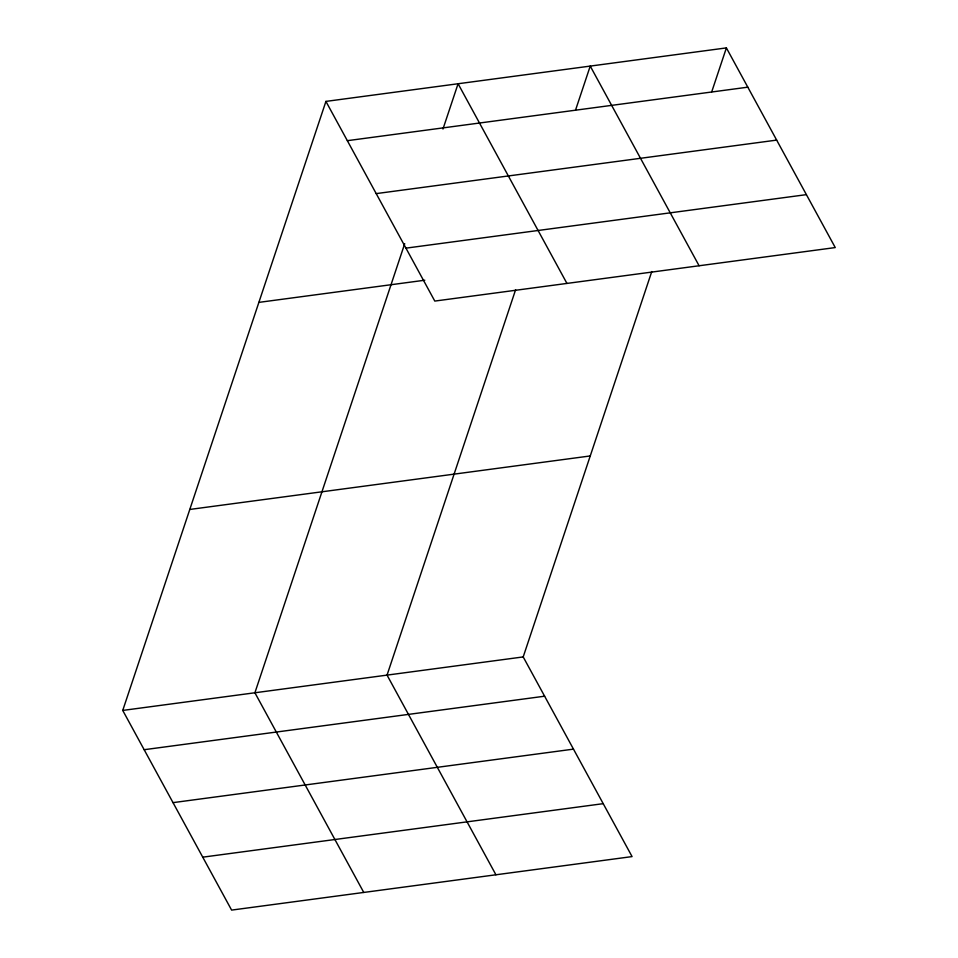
<?xml version="1.0" encoding="UTF-8"?>
<svg xmlns="http://www.w3.org/2000/svg" width="958" height="958" viewBox="0 0 958 958"><rect width="100%" height="100%" fill="white"/><g stroke="black" fill="none" stroke-linecap="round" stroke-linejoin="round"><path stroke-width="1.44" d="M651.763 271.569L523.2 656.925L632.076 856.596L231.608 910.1L122.744 710.429L325.924 101.404L726.392 47.9L835.256 247.571L434.8 301.075L325.924 101.404M404.719 243.679L254.9 692.766L363.765 892.449M442.967 129.043L458.08 83.741L566.944 283.424M515.608 289.759L387.044 675.115L495.921 874.786M575.59 109.966L590.236 66.09L699.1 265.761M711.746 91.776L726.392 47.9M347.347 140.682L747.803 87.178M376.207 193.612L776.663 140.107M405.941 248.146L806.396 194.642M258.876 302.381L424.801 280.215M189.792 509.452L590.26 455.948M122.744 710.429L523.2 656.925M144.167 749.707L544.623 696.203M173.027 802.636L573.483 749.132M202.761 857.17L603.217 803.666"/></g></svg>
